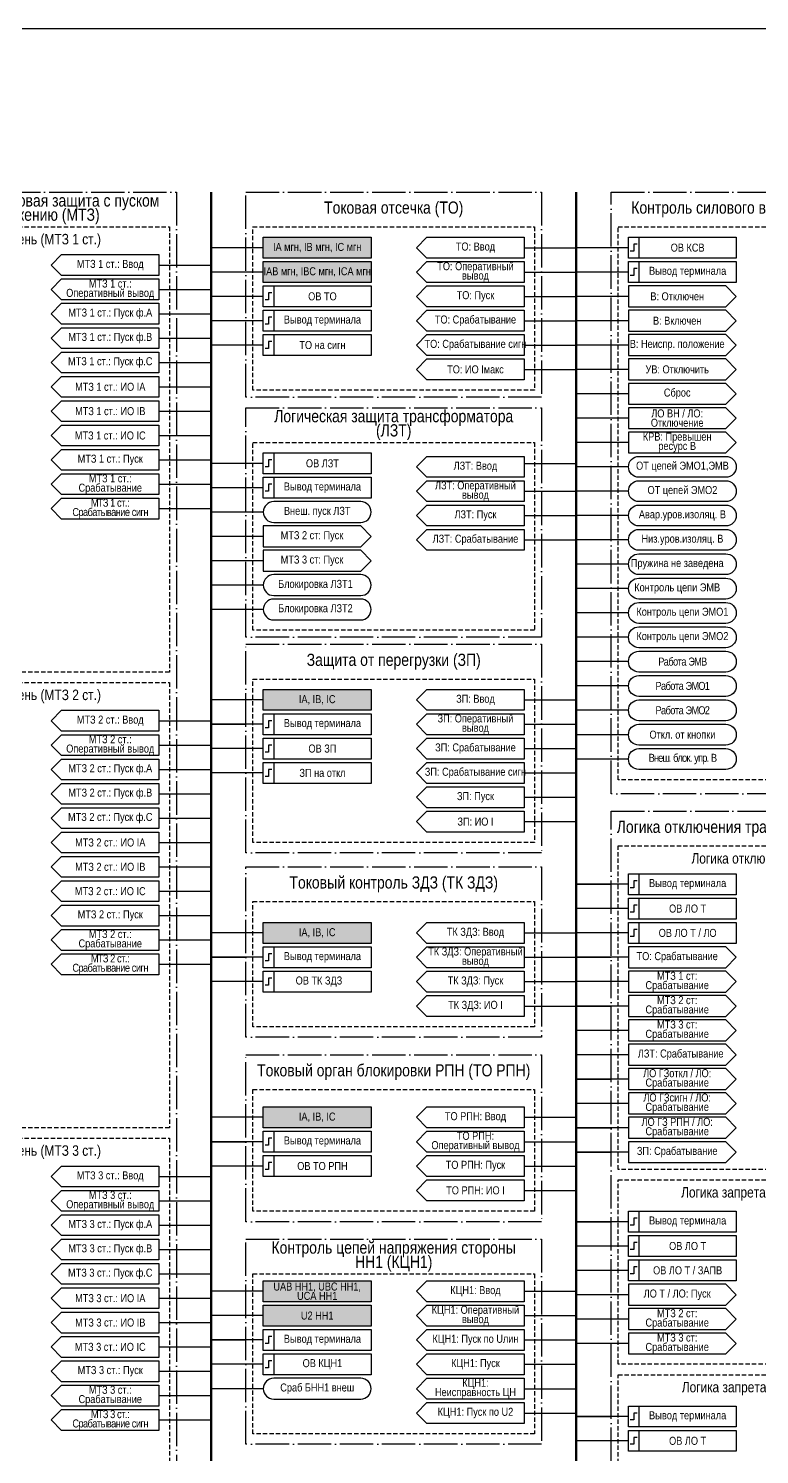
# Model space of a CAD drawing. Header units: millimetres. Extents: x 1657 to 8204, y -558 to 594.
# Drawn here: x 5346.5 to 5556.7, y 171.1 to 581 of the extents above; entities that cross this region are included whole.
import ezdxf

# ---------------------------------------------------------------- set-up
doc = ezdxf.new("R2010")
doc.units = ezdxf.units.MM
doc.linetypes.add('ACAD_ISO04W100', pattern=[30, 24, -3, 0, -3])
doc.linetypes.add('штриховая2', pattern=[0.375, 0.25, -0.125])
doc.layers.add('TEXT', color=7, linetype='Continuous', lineweight=25)
doc.layers.add('Основная', color=7, linetype='Continuous')
doc.styles.add('2.5_Gost_RD', font='ARIALN.TTF', dxfattribs={"height": 2.5})
doc.styles.add('3.5_Gost_RD', font='ARIALN.TTF', dxfattribs={"height": 3.5})

msp = doc.modelspace()

# ---------------------------------------------------------------- hatches: boundary and pattern name
at = {"ltscale": 100, "true_color": 0xf7941d}
h = msp.add_hatch(color=30, dxfattribs=at)
h.dxf.hatch_style = 1
h.paths.add_polyline_path([(5414, 521), (5445, 521), (5445, 515), (5414, 515)])
h = msp.add_hatch(color=30, dxfattribs=at)
h.dxf.hatch_style = 1
h.paths.add_polyline_path([(5414, 514), (5445, 514), (5445, 508), (5414, 508)])
h = msp.add_hatch(color=30, dxfattribs=at)
h.dxf.hatch_style = 1
h.paths.add_polyline_path([(5414, 391), (5445, 391), (5445, 385), (5414, 385)])
h = msp.add_hatch(color=30, dxfattribs=at)
h.dxf.hatch_style = 1
h.paths.add_polyline_path([(5414, 324), (5445, 324), (5445, 318), (5414, 318)])
h = msp.add_hatch(color=30, dxfattribs=at)
h.dxf.hatch_style = 1
h.paths.add_polyline_path([(5414, 271), (5445, 271), (5445, 265), (5414, 265)])
h = msp.add_hatch(color=30, dxfattribs=at)
h.dxf.hatch_style = 1
h.paths.add_polyline_path([(5414, 221), (5445, 221), (5445, 215), (5414, 215)])
h = msp.add_hatch(color=30, dxfattribs=at)
h.dxf.hatch_style = 1
h.paths.add_polyline_path([(5414, 214), (5445, 214), (5445, 208), (5414, 208)])
h = msp.add_hatch(color=30, dxfattribs=at)
h.dxf.hatch_style = 1
h.paths.add_polyline_path([(5414, 214), (5445, 214), (5445, 208), (5414, 208)])

# ---------------------------------------------------------------- linework, layer by layer
at = {"lineweight": 100, "ltscale": 100}
for p, q in [((5399, 534), (5399, -110)), ((5504, 534), (5504, -110))]:
    msp.add_line(p, q, dxfattribs=at)
at = {"ltscale": 100}
for p, q in [((5414, 518), (5399, 518)), ((5489, 518), (5504, 518)), ((5519, 518), (5504, 518)), ((5384, 513), (5399, 513)), ((5414, 511), (5399, 511)), ((5489, 511), (5504, 511)), ((5519, 511), (5504, 511)), ((5384, 506), (5399, 506)), ((5414, 504), (5399, 504)), ((5489, 504), (5504, 504)), ((5519, 504), (5504, 504)), ((5384, 499), (5399, 499)), ((5414, 497), (5399, 497)), ((5489, 497), (5504, 497)), ((5519, 497), (5504, 497)), ((5384, 492), (5399, 492)), ((5414, 490), (5399, 490)), ((5489, 490), (5504, 490)), ((5519, 490), (5504, 490)), ((5384, 485), (5399, 485)), ((5489, 483), (5504, 483)), ((5519, 483), (5504, 483)), ((5384, 478), (5399, 478)), ((5519, 476), (5504, 476)), ((5384, 471), (5399, 471)), ((5519, 469), (5504, 469)), ((5384, 464), (5399, 464)), ((5519, 462), (5504, 462)), ((5384, 457), (5399, 457)), ((5414, 456), (5399, 456)), ((5489, 456), (5504, 456)), ((5519, 455), (5504, 455)), ((5384, 450), (5399, 450)), ((5414, 449), (5399, 449)), ((5489, 448), (5504, 448)), ((5519, 448), (5504, 448)), ((5384, 443), (5399, 443)), ((5414, 442), (5399, 442)), ((5489, 441), (5504, 441)), ((5519, 441), (5504, 441)), ((5414, 435), (5399, 435)), ((5489, 434), (5504, 434)), ((5519, 434), (5504, 434)), ((5414, 428), (5399, 428)), ((5519, 427), (5504, 427)), ((5414, 421), (5399, 421)), ((5519, 420), (5504, 420)), ((5414, 414), (5399, 414)), ((5519, 413), (5504, 413)), ((5519, 406), (5504, 406)), ((5519, 399), (5504, 399)), ((5519, 392), (5504, 392)), ((5414, 388), (5399, 388)), ((5489, 388), (5504, 388)), ((5384, 382), (5399, 382)), ((5519, 385), (5504, 385)), ((5414, 381), (5399, 381)), ((5399, 381), (5409, 381)), ((5489, 381), (5504, 381)), ((5519, 378), (5504, 378)), ((5384, 375), (5399, 375)), ((5414, 374), (5399, 374)), ((5489, 374), (5504, 374)), ((5519, 371), (5504, 371)), ((5384, 368), (5399, 368)), ((5414, 367), (5399, 367)), ((5489, 367), (5504, 367)), ((5384, 361), (5399, 361)), ((5461, 363), (5458, 360)), ((5461, 363), (5489, 363)), ((5458, 360), (5461, 357)), ((5489, 360), (5504, 360)), ((5384, 354), (5399, 354)), ((5461, 356), (5458, 353)), ((5458, 353), (5461, 350)), ((5461, 356), (5489, 356)), ((5489, 353), (5504, 353)), ((5384, 347), (5399, 347)), ((5384, 340), (5399, 340)), ((5384, 333), (5399, 333)), ((5519, 335), (5504, 335)), ((5504, 335), (5514, 335)), ((5519, 328), (5504, 328)), ((5384, 326), (5399, 326)), ((5414, 321), (5399, 321)), ((5489, 321), (5504, 321)), ((5519, 321), (5504, 321)), ((5384, 319), (5399, 319)), ((5384, 312), (5399, 312)), ((5414, 314), (5399, 314)), ((5399, 314), (5409, 314)), ((5489, 314), (5504, 314)), ((5519, 314), (5504, 314)), ((5504, 314), (5514, 314)), ((5461, 310), (5458, 307)), ((5461, 310), (5489, 310)), ((5414, 307), (5399, 307)), ((5458, 307), (5461, 304)), ((5489, 307), (5504, 307)), ((5519, 307), (5504, 307)), ((5461, 303), (5458, 300)), ((5458, 300), (5461, 297)), ((5461, 303), (5489, 303)), ((5489, 300), (5504, 300)), ((5519, 300), (5504, 300)), ((5504, 300), (5514, 300)), ((5519, 293), (5504, 293)), ((5519, 286), (5504, 286)), ((5519, 279), (5504, 279)), ((5504, 279), (5514, 279)), ((5519, 272), (5504, 272)), ((5414, 268), (5399, 268)), ((5489, 268), (5504, 268)), ((5519, 265), (5504, 265)), ((5504, 265), (5514, 265)), ((5414, 261), (5399, 261)), ((5399, 261), (5409, 261)), ((5489, 261), (5504, 261)), ((5461, 257), (5458, 254)), ((5461, 257), (5489, 257)), ((5519, 258), (5504, 258)), ((5504, 258), (5514, 258)), ((5384, 251), (5399, 251)), ((5414, 254), (5399, 254)), ((5458, 254), (5461, 251)), ((5489, 254), (5504, 254)), ((5461, 250), (5458, 247)), ((5458, 247), (5461, 244)), ((5461, 250), (5489, 250)), ((5489, 247), (5504, 247)), ((5384, 244), (5399, 244)), ((5519, 238), (5504, 238)), ((5504, 238), (5514, 238)), ((5384, 237), (5399, 237)), ((5384, 230), (5399, 230)), ((5519, 231), (5504, 231)), ((5384, 223), (5399, 223)), ((5519, 224), (5504, 224)), ((5414, 218), (5399, 218)), ((5489, 218), (5504, 218)), ((5384, 216), (5399, 216)), ((5519, 217), (5504, 217)), ((5414, 211), (5399, 211)), ((5489, 211), (5504, 211)), ((5519, 210), (5504, 210)), ((5384, 209), (5399, 209)), ((5384, 202), (5399, 202)), ((5414, 204), (5399, 204)), ((5399, 204), (5409, 204)), ((5489, 204), (5504, 204)), ((5519, 203), (5504, 203)), ((5414, 197), (5399, 197)), ((5489, 197), (5504, 197)), ((5384, 195), (5399, 195)), ((5414, 190), (5399, 190)), ((5489, 190), (5504, 190)), ((5384, 188), (5399, 188)), ((5384, 181), (5399, 181)), ((5489, 183), (5504, 183)), ((5519, 182), (5504, 182)), ((5504, 182), (5514, 182)), ((5519, 175), (5504, 175))]:
    msp.add_line(p, q, dxfattribs=at)
for points in [[(5134, 581), (6134, 581), (6134, -464), (5134, -464)], [(5414, 521), (5445, 521), (5445, 515), (5414, 515)], [(5489, 521), (5489, 515), (5461, 515), (5458, 518), (5461, 521)], [(5519, 521), (5550, 521), (5550, 515), (5519, 515)], [(5519, 521), (5522, 521), (5522, 515), (5519, 515)], [(5384, 516), (5384, 510), (5356, 510), (5353, 513), (5356, 516)], [(5414, 514), (5445, 514), (5445, 508), (5414, 508)], [(5489, 514), (5489, 508), (5461, 508), (5458, 511), (5461, 514)], [(5519, 514), (5522, 514), (5522, 508), (5519, 508)], [(5519, 514), (5550, 514), (5550, 508), (5519, 508)], [(5384, 509), (5384, 503), (5356, 503), (5353, 506), (5356, 509)], [(5414, 507), (5417, 507), (5417, 501), (5414, 501)], [(5414, 507), (5445, 507), (5445, 501), (5414, 501)], [(5384, 502), (5384, 496), (5356, 496), (5353, 499), (5356, 502)], [(5414, 500), (5445, 500), (5445, 494), (5414, 494)], [(5414, 500), (5417, 500), (5417, 494), (5414, 494)], [(5384, 495), (5384, 489), (5356, 489), (5353, 492), (5356, 495)], [(5414, 493), (5417, 493), (5417, 487), (5414, 487)], [(5414, 493), (5445, 493), (5445, 487), (5414, 487)], [(5384, 488), (5384, 482), (5356, 482), (5353, 485), (5356, 488)], [(5384, 481), (5384, 475), (5356, 475), (5353, 478), (5356, 481)], [(5384, 474), (5384, 468), (5356, 468), (5353, 471), (5356, 474)], [(5384, 467), (5384, 461), (5356, 461), (5353, 464), (5356, 467)], [(5384, 460), (5384, 454), (5356, 454), (5353, 457), (5356, 460)], [(5414, 459), (5417, 459), (5417, 453), (5414, 453)], [(5414, 459), (5445, 459), (5445, 453), (5414, 453)], [(5384, 453), (5384, 447), (5356, 447), (5353, 450), (5356, 453)], [(5414, 452), (5417, 452), (5417, 446), (5414, 446)], [(5414, 452), (5445, 452), (5445, 446), (5414, 446)], [(5384, 446), (5384, 440), (5356, 440), (5353, 443), (5356, 446)], [(5414, 391), (5445, 391), (5445, 385), (5414, 385)], [(5384, 385), (5384, 379), (5356, 379), (5353, 382), (5356, 385)], [(5414, 384), (5417, 384), (5417, 378), (5414, 378)], [(5414, 384), (5445, 384), (5445, 378), (5414, 378)], [(5384, 378), (5384, 372), (5356, 372), (5353, 375), (5356, 378)], [(5414, 377), (5417, 377), (5417, 371), (5414, 371)], [(5414, 377), (5445, 377), (5445, 371), (5414, 371)], [(5461, 377), (5489, 377), (5489, 371), (5461, 371), (5458, 374)], [(5384, 371), (5384, 365), (5356, 365), (5353, 368), (5356, 371)], [(5414, 370), (5417, 370), (5417, 364), (5414, 364)], [(5414, 370), (5445, 370), (5445, 364), (5414, 364)], [(5461, 370), (5489, 370), (5489, 364), (5461, 364), (5458, 367)], [(5384, 364), (5384, 358), (5356, 358), (5353, 361), (5356, 364)], [(5384, 357), (5384, 351), (5356, 351), (5353, 354), (5356, 357)], [(5384, 350), (5384, 344), (5356, 344), (5353, 347), (5356, 350)], [(5384, 343), (5384, 337), (5356, 337), (5353, 340), (5356, 343)], [(5519, 338), (5522, 338), (5522, 332), (5519, 332)], [(5519, 338), (5550, 338), (5550, 332), (5519, 332)], [(5384, 336), (5384, 330), (5356, 330), (5353, 333), (5356, 336)], [(5384, 329), (5384, 323), (5356, 323), (5353, 326), (5356, 329)], [(5519, 331), (5522, 331), (5522, 325), (5519, 325)], [(5519, 331), (5550, 331), (5550, 325), (5519, 325)], [(5414, 324), (5445, 324), (5445, 318), (5414, 318)], [(5519, 324), (5522, 324), (5522, 318), (5519, 318)], [(5519, 324), (5550, 324), (5550, 318), (5519, 318)], [(5384, 322), (5384, 316), (5356, 316), (5353, 319), (5356, 322)], [(5414, 317), (5417, 317), (5417, 311), (5414, 311)], [(5414, 317), (5445, 317), (5445, 311), (5414, 311)], [(5384, 315), (5384, 309), (5356, 309), (5353, 312), (5356, 315)], [(5414, 310), (5417, 310), (5417, 304), (5414, 304)], [(5414, 310), (5445, 310), (5445, 304), (5414, 304)], [(5414, 271), (5445, 271), (5445, 265), (5414, 265)], [(5414, 264), (5417, 264), (5417, 258), (5414, 258)], [(5414, 264), (5445, 264), (5445, 258), (5414, 258)], [(5414, 257), (5417, 257), (5417, 251), (5414, 251)], [(5414, 257), (5445, 257), (5445, 251), (5414, 251)], [(5384, 254), (5384, 248), (5356, 248), (5353, 251), (5356, 254)], [(5384, 247), (5384, 241), (5356, 241), (5353, 244), (5356, 247)], [(5384, 240), (5384, 234), (5356, 234), (5353, 237), (5356, 240)], [(5519, 241), (5522, 241), (5522, 235), (5519, 235)], [(5519, 241), (5550, 241), (5550, 235), (5519, 235)], [(5519, 234), (5522, 234), (5522, 228), (5519, 228)], [(5519, 234), (5550, 234), (5550, 228), (5519, 228)], [(5384, 233), (5384, 227), (5356, 227), (5353, 230), (5356, 233)], [(5384, 226), (5384, 220), (5356, 220), (5353, 223), (5356, 226)], [(5519, 227), (5522, 227), (5522, 221), (5519, 221)], [(5519, 227), (5550, 227), (5550, 221), (5519, 221)], [(5384, 219), (5384, 213), (5356, 213), (5353, 216), (5356, 219)], [(5414, 221), (5445, 221), (5445, 215), (5414, 215)], [(5414, 214), (5445, 214), (5445, 208), (5414, 208)], [(5384, 212), (5384, 206), (5356, 206), (5353, 209), (5356, 212)], [(5384, 205), (5384, 199), (5356, 199), (5353, 202), (5356, 205)], [(5414, 207), (5417, 207), (5417, 201), (5414, 201)], [(5414, 207), (5445, 207), (5445, 201), (5414, 201)], [(5384, 198), (5384, 192), (5356, 192), (5353, 195), (5356, 198)], [(5414, 200), (5417, 200), (5417, 194), (5414, 194)], [(5414, 200), (5445, 200), (5445, 194), (5414, 194)], [(5384, 191), (5384, 185), (5356, 185), (5353, 188), (5356, 191)], [(5519, 185), (5522, 185), (5522, 179), (5519, 179)], [(5519, 185), (5550, 185), (5550, 179), (5519, 179)], [(5384, 184), (5384, 178), (5356, 178), (5353, 181), (5356, 184)], [(5519, 178), (5522, 178), (5522, 172), (5519, 172)], [(5519, 178), (5550, 178), (5550, 172), (5519, 172)]]:
    msp.add_lwpolyline(points, close=True, dxfattribs=at)
at = {"color": 251, "linetype": 'ACAD_ISO04W100', "lineweight": 30, "ltscale": 0.4, "true_color": 0x58595b}
for points in [[(5304, 534), (5389, 534), (5389, -89), (5304, -89)], [(5409, 534), (5494, 534), (5494, 475), (5409, 475)], [(5514, 534), (5599, 534), (5599, 361), (5514, 361)], [(5409, 472), (5494, 472), (5494, 406), (5409, 406)], [(5409, 404), (5494, 404), (5494, 344), (5409, 344)], [(5514, 356), (5599, 356), (5599, 145), (5514, 145)], [(5409, 340), (5494, 340), (5494, 291), (5409, 291)], [(5409, 286), (5494, 286), (5494, 238), (5409, 238)], [(5409, 233), (5494, 233), (5494, 174), (5409, 174)]]:
    msp.add_lwpolyline(points, close=True, dxfattribs=at)
at = {"linetype": 'штриховая2', "ltscale": 5}
for points in [[(5306, 524), (5387, 524), (5387, 396), (5306, 396)], [(5411, 524), (5492, 524), (5492, 477), (5411, 477)], [(5516, 524), (5597, 524), (5597, 365), (5516, 365)], [(5411, 462), (5492, 462), (5492, 408), (5411, 408)], [(5411, 394), (5492, 394), (5492, 347), (5411, 347)], [(5306, 393), (5387, 393), (5387, 265), (5306, 265)], [(5516, 346), (5597, 346), (5597, 253), (5516, 253)], [(5411, 330), (5492, 330), (5492, 294), (5411, 294)], [(5411, 276), (5492, 276), (5492, 241), (5411, 241)], [(5306, 262), (5387, 262), (5387, 134), (5306, 134)], [(5516, 250), (5597, 250), (5597, 197), (5516, 197)], [(5411, 223), (5492, 223), (5492, 177), (5411, 177)], [(5516, 194), (5597, 194), (5597, 148), (5516, 148)]]:
    msp.add_lwpolyline(points, close=True, dxfattribs=at)
at = {"lineweight": 30, "ltscale": 100}
for points in [[(5521.5, 519), (5520.5, 519), (5520.5, 517), (5519.5, 517)], [(5521.5, 512), (5520.5, 512), (5520.5, 510), (5519.5, 510)], [(5416.5, 505), (5415.5, 505), (5415.5, 503), (5414.5, 503)], [(5416.5, 498), (5415.5, 498), (5415.5, 496), (5414.5, 496)], [(5416.5, 491), (5415.5, 491), (5415.5, 489), (5414.5, 489)], [(5416.5, 457), (5415.5, 457), (5415.5, 455), (5414.5, 455)], [(5416.5, 450), (5415.5, 450), (5415.5, 448), (5414.5, 448)], [(5416.5, 382), (5415.5, 382), (5415.5, 380), (5414.5, 380)], [(5416.5, 375), (5415.5, 375), (5415.5, 373), (5414.5, 373)], [(5416.5, 368), (5415.5, 368), (5415.5, 366), (5414.5, 366)], [(5521.5, 336), (5520.5, 336), (5520.5, 334), (5519.5, 334)], [(5521.5, 329), (5520.5, 329), (5520.5, 327), (5519.5, 327)], [(5521.5, 322), (5520.5, 322), (5520.5, 320), (5519.5, 320)], [(5416.5, 315), (5415.5, 315), (5415.5, 313), (5414.5, 313)], [(5416.5, 308), (5415.5, 308), (5415.5, 306), (5414.5, 306)], [(5416.5, 262), (5415.5, 262), (5415.5, 260), (5414.5, 260)], [(5416.5, 255), (5415.5, 255), (5415.5, 253), (5414.5, 253)], [(5521.5, 239), (5520.5, 239), (5520.5, 237), (5519.5, 237)], [(5521.5, 232), (5520.5, 232), (5520.5, 230), (5519.5, 230)], [(5521.5, 225), (5520.5, 225), (5520.5, 223), (5519.5, 223)], [(5416.5, 205), (5415.5, 205), (5415.5, 203), (5414.5, 203)], [(5416.5, 198), (5415.5, 198), (5415.5, 196), (5414.5, 196)], [(5521.5, 183), (5520.5, 183), (5520.5, 181), (5519.5, 181)], [(5521.5, 176), (5520.5, 176), (5520.5, 174), (5519.5, 174)]]:
    msp.add_lwpolyline(points, dxfattribs=at)
at = {"ltscale": 100}
for points in [[(5458, 504), (5461, 507), (5489, 507), (5489, 501), (5461, 501), (5458, 504)], [(5458, 497), (5461, 500), (5489, 500), (5489, 494), (5461, 494), (5458, 497)], [(5458, 490), (5461, 493), (5489, 493), (5489, 487), (5461, 487), (5458, 490)], [(5458, 483), (5461, 486), (5489, 486), (5489, 480), (5461, 480), (5458, 483)], [(5458, 455), (5461, 458), (5489, 458), (5489, 452), (5461, 452), (5458, 455)], [(5458, 448), (5461, 451), (5489, 451), (5489, 445), (5461, 445), (5458, 448)], [(5458, 441), (5461, 444), (5489, 444), (5489, 438), (5461, 438), (5458, 441)], [(5445, 435), (5442, 438), (5414, 438), (5414, 432), (5442, 432), (5445, 435)], [(5458, 434), (5461, 437), (5489, 437), (5489, 431), (5461, 431), (5458, 434)], [(5445, 428), (5442, 431), (5414, 431), (5414, 425), (5442, 425), (5445, 428)], [(5458, 388), (5461, 391), (5489, 391), (5489, 385), (5461, 385), (5458, 388)], [(5458, 381), (5461, 384), (5489, 384), (5489, 378), (5461, 378), (5458, 381)], [(5458, 360), (5461, 363), (5489, 363), (5489, 357), (5461, 357), (5458, 360)], [(5458, 353), (5461, 356), (5489, 356), (5489, 350), (5461, 350), (5458, 353)], [(5458, 321), (5461, 324), (5489, 324), (5489, 318), (5461, 318), (5458, 321)], [(5458, 314), (5461, 317), (5489, 317), (5489, 311), (5461, 311), (5458, 314)], [(5550, 314), (5547, 317), (5519, 317), (5519, 311), (5547, 311), (5550, 314)], [(5458, 307), (5461, 310), (5489, 310), (5489, 304), (5461, 304), (5458, 307)], [(5550, 307), (5547, 310), (5519, 310), (5519, 304), (5547, 304), (5550, 307)], [(5458, 300), (5461, 303), (5489, 303), (5489, 297), (5461, 297), (5458, 300)], [(5550, 300), (5547, 303), (5519, 303), (5519, 297), (5547, 297), (5550, 300)], [(5550, 293), (5547, 296), (5519, 296), (5519, 290), (5547, 290), (5550, 293)], [(5550, 286), (5547, 289), (5519, 289), (5519, 283), (5547, 283), (5550, 286)], [(5550, 279), (5547, 282), (5519, 282), (5519, 276), (5547, 276), (5550, 279)], [(5550, 272), (5547, 275), (5519, 275), (5519, 269), (5547, 269), (5550, 272)], [(5458, 268), (5461, 271), (5489, 271), (5489, 265), (5461, 265), (5458, 268)], [(5550, 265), (5547, 268), (5519, 268), (5519, 262), (5547, 262), (5550, 265)], [(5458, 261), (5461, 264), (5489, 264), (5489, 258), (5461, 258), (5458, 261)], [(5550, 258), (5547, 261), (5519, 261), (5519, 255), (5547, 255), (5550, 258)], [(5458, 254), (5461, 257), (5489, 257), (5489, 251), (5461, 251), (5458, 254)], [(5458, 247), (5461, 250), (5489, 250), (5489, 244), (5461, 244), (5458, 247)], [(5458, 218), (5461, 221), (5489, 221), (5489, 215), (5461, 215), (5458, 218)], [(5550, 217), (5547, 220), (5519, 220), (5519, 214), (5547, 214), (5550, 217)], [(5458, 211), (5461, 214), (5489, 214), (5489, 208), (5461, 208), (5458, 211)], [(5550, 210), (5547, 213), (5519, 213), (5519, 207), (5547, 207), (5550, 210)], [(5550, 203), (5547, 206), (5519, 206), (5519, 200), (5547, 200), (5550, 203)], [(5458, 197), (5461, 200), (5489, 200), (5489, 194), (5461, 194), (5458, 197)], [(5458, 190), (5461, 193), (5489, 193), (5489, 187), (5461, 187), (5458, 190)], [(5458, 183), (5461, 186), (5489, 186), (5489, 180), (5461, 180), (5458, 183)]]:
    msp.add_lwpolyline(points, dxfattribs=at)
for points in [[(5522, 452, -1), (5522, 458), (5547, 458, -1), (5547, 452)], [(5522, 445, -1), (5522, 451), (5547, 451, -1), (5547, 445)], [(5417, 439), (5442, 439, 1), (5442, 445), (5417, 445, 1)], [(5522, 438, -1), (5522, 444), (5547, 444, -1), (5547, 438)], [(5522, 431, -1), (5522, 437), (5547, 437, -1), (5547, 431)], [(5522, 424, -1), (5522, 430), (5547, 430, -1), (5547, 424)], [(5417, 418), (5442, 418, 1), (5442, 424), (5417, 424, 1)], [(5522, 417, -1), (5522, 423), (5547, 423, -1), (5547, 417)], [(5417, 411), (5442, 411, 1), (5442, 417), (5417, 417, 1)], [(5522, 410, -1), (5522, 416), (5547, 416, -1), (5547, 410)], [(5522, 403, -1), (5522, 409), (5547, 409, -1), (5547, 403)], [(5522, 396, -1), (5522, 402), (5547, 402, -1), (5547, 396)], [(5522, 389, -1), (5522, 395), (5547, 395, -1), (5547, 389)], [(5522, 382, -1), (5522, 388), (5547, 388, -1), (5547, 382)], [(5522, 375, -1), (5522, 381), (5547, 381, -1), (5547, 375)], [(5522, 368, -1), (5522, 374), (5547, 374, -1), (5547, 368)], [(5417, 187), (5442, 187, 1), (5442, 193), (5417, 193, 1)]]:
    msp.add_lwpolyline(points, format="xyb", close=True, dxfattribs=at)
at = {"layer": 'TEXT', "ltscale": 100}
for points in [[(5519, 507), (5519, 501), (5547, 501), (5550, 504), (5547, 507)], [(5519, 500), (5519, 494), (5547, 494), (5550, 497), (5547, 500)], [(5519, 493), (5519, 487), (5547, 487), (5550, 490), (5547, 493)], [(5519, 486), (5519, 480), (5547, 480), (5550, 483), (5547, 486)], [(5519, 479), (5519, 473), (5547, 473), (5550, 476), (5547, 479)], [(5519, 472), (5519, 466), (5547, 466), (5550, 469), (5547, 472)], [(5519, 465), (5519, 459), (5547, 459), (5550, 462), (5547, 465)]]:
    msp.add_lwpolyline(points, close=True, dxfattribs=at)
at = {"layer": 'Основная', "ltscale": 100}
msp.add_lwpolyline([(5489, 207), (5489, 201), (5461, 201), (5458, 204), (5461, 207)], close=True, dxfattribs=at)

# ---------------------------------------------------------------- texts
at = {"color": 30, "ltscale": 100, "true_color": 0xf7941d, "attachment_point": 5, "style": '3.5_Gost_RD'}
for s, insert, char_height, width in [('\\pxsm0.7;{\\C30;\\c1938679;Максимальная токовая защита с пуском по напряжению (МТЗ)}', (5346.5, 529), 3.5, 76.8816), ('\\pxsm0.7;Токовая отсечка (ТО)', (5451.5, 529), 3.5, 85), ('{\\C30;\\c1938679;МТЗ 1 ступень (МТЗ 1 ст.)}', (5346.5, 520), 3, 81), ('\\pxsm0.7;Защита от перегрузки (ЗП)', (5451.5, 399), 3.5, 85), ('МТЗ 2 ступень (МТЗ 2 ст.)', (5346.5, 389), 3, 81), ('\\pxsm0.7;Токовый орган блокировки РПН (ТО РПН)', (5451.5, 281), 3.5, 85), ('МТЗ 3 ступень (МТЗ 3 ст.)', (5346.5, 258), 3, 81), ('\\pxsm0.7;Контроль цепей напряжения стороны НН1 (КЦН1)', (5451.5, 228), 3.5, 76.6201)]:
    msp.add_mtext(s, dxfattribs=dict(at, insert=insert, char_height=char_height, width=width))
at = {"color": 30, "ltscale": 100, "char_height": 3.5, "width": 85, "attachment_point": 5, "style": '3.5_Gost_RD'}
for s, insert in [('\\pxsm0.7;Контроль силового выключателя (КСВ)', (5556.5, 529)), ('\\pxsm0.7;Логическая защита трансформатора \\P(ЛЗТ) ', (5451.5, 467))]:
    msp.add_mtext(s, dxfattribs=dict(at, insert=insert))
at = {"color": 0, "ltscale": 100, "char_height": 2.3, "attachment_point": 5, "style": '2.5_Gost_RD'}
for s, insert, width in [('{\\C256;IA мгн, IB мгн, IC мгн}', (5429.5, 518), 31), ('\\pxsm0.7;{\\C256;ОВ КСВ}', (5536, 518), 28), ('{\\C256;IAB мгн, IBC мгн, ICA мгн}', (5429.5, 511), 31), ('\\pxqc;{\\C256;IA, IB, IC}', (5429.5, 388), 23.725), ('\\pxsm0.7;{\\C256;Вывод терминала}', (5431, 381), 28), ('\\pxsm0.7;{\\C256;Вывод терминала}', (5536, 335), 28), ('\\pxsm0.7;{\\C256;IA, IB, IC}', (5429.5, 321), 31), ('\\pxsm0.7;{\\C256;Вывод терминала}', (5431, 314), 28), ('\\pxsm0.7;{\\C256;IA, IB, IC}', (5429.5, 268), 31), ('\\pxsm0.7;{\\C256;Вывод терминала}', (5431, 261), 28), ('\\pxsm0.7;{\\C256;Вывод терминала}', (5536, 238), 28), ('\\pxsm0.7;{\\C256;UAB НН1, UBC НН1, UCA НН1}', (5429.5, 218), 30.5106), ('{\\C256;U2 НН1}', (5429.5, 211), 23.725), ('\\pxsm0.7;{\\C256;Вывод терминала}', (5431, 204), 28), ('\\pxsm0.7;{\\C256;Вывод терминала}', (5536, 182), 28)]:
    msp.add_mtext(s, dxfattribs=dict(at, insert=insert, width=width))
at = {"ltscale": 100, "attachment_point": 5}
for s, insert, char_height, width, style in [('ТО: Ввод', (5475, 518), 2.3, 28, '2.5_Gost_RD'), ('\\pxsm0.7;МТЗ 1 ст.: Ввод', (5370, 513), 2.3, 28, '2.5_Gost_RD'), ('\\pxsm0.7;ТО: Оперативный вывод', (5475, 511), 2.3, 28, '2.5_Gost_RD'), ('\\pxsm0.7;МТЗ 1 ст.: Оперативный вывод', (5370, 506), 2.3, 28, '2.5_Gost_RD'), ('\\pxsm0.7;МТЗ 1 ст.: Пуск ф.А', (5370, 499), 2.3, 28, '2.5_Gost_RD'), ('\\pxsm0.7;МТЗ 1 ст.: Пуск ф.В', (5370, 492), 2.3, 28, '2.5_Gost_RD'), ('\\pxsm0.7;МТЗ 1 ст.: Пуск ф.С', (5370, 485), 2.3, 28, '2.5_Gost_RD'), ('\\pxsm0.7;МТЗ 1 ст.: ИО IА', (5370, 478), 2.3, 28, '2.5_Gost_RD'), ('\\pxsm0.7;МТЗ 1 ст.: ИО IВ', (5370, 471), 2.3, 28, '2.5_Gost_RD'), ('\\pxsm0.7;ЛО ВН / ЛО: Отключение', (5533, 469), 2.3, 28, '2.5_Gost_RD'), ('\\pxsm0.7;МТЗ 1 ст.: ИО IС', (5370, 464), 2.3, 28, '2.5_Gost_RD'), ('\\pxsm0.7;МТЗ 1 ст.: Пуск', (5370, 457), 2.3, 28, '2.5_Gost_RD'), ('\\pxsm0.7;МТЗ 1 ст.: Срабатывание ', (5370, 450), 2.3, 29.4401, '2.5_Gost_RD'), ('\\pxsm0.7;{\\T0.9;МТЗ 1 ст.: Срабатывание сигн}', (5370, 443), 2.3, 26.88, '2.5_Gost_RD'), ('\\pxsm0.7;ЗП: Ввод', (5475, 388), 2.3, 28, '2.5_Gost_RD'), ('\\pxsm0.7;МТЗ 2 ст.: Ввод', (5370, 382), 2.3, 28, '2.5_Gost_RD'), ('\\pxsm0.7;МТЗ 2 ст.: Оперативный вывод', (5370, 375), 2.3, 28, '2.5_Gost_RD'), ('\\pxsm0.7;МТЗ 2 ст.: Пуск ф.А', (5370, 368), 2.3, 28, '2.5_Gost_RD'), ('\\pxsm0.7;МТЗ 2 ст.: Пуск ф.В', (5370, 361), 2.3, 28, '2.5_Gost_RD'), ('\\pxsm0.7;ЗП: Пуск', (5475, 360), 2.3, 28, '2.5_Gost_RD'), ('\\pxsm0.7;МТЗ 2 ст.: Пуск ф.С', (5370, 354), 2.3, 28, '2.5_Gost_RD'), ('\\pxsm0.7;ЗП: ИО I', (5475, 353), 2.3, 28, '2.5_Gost_RD'), ('\\pxsm0.7;МТЗ 2 ст.: ИО IА', (5370, 347), 2.3, 28, '2.5_Gost_RD'), ('\\pxsm0.7;МТЗ 2 ст.: ИО IВ', (5370, 340), 2.3, 28, '2.5_Gost_RD'), ('\\pxsm0.7;Логика отключения (ЛО)', (5556.5, 342), 3, 81, '3.5_Gost_RD'), ('\\pxsm0.7;{\\C30;\\c1938423;Токовый контроль ЗДЗ (ТК ЗДЗ)}', (5451.5, 335), 3.5, 85, '3.5_Gost_RD'), ('\\pxsm0.7;МТЗ 2 ст.: ИО IС', (5370, 333), 2.3, 28, '2.5_Gost_RD'), ('\\pxsm0.7;МТЗ 2 ст.: Пуск', (5370, 326), 2.3, 28, '2.5_Gost_RD'), ('\\pxsm0.7;МТЗ 2 ст.: Срабатывание ', (5370, 319), 2.3, 28, '2.5_Gost_RD'), ('\\pxsm0.7;ТК ЗДЗ: Ввод', (5475, 321), 2.3, 28, '2.5_Gost_RD'), ('\\pxsm0.7;ТК ЗДЗ: Оперативный вывод', (5475, 314), 2.3, 28, '2.5_Gost_RD'), ('\\pxsm0.7;{\\T0.9;МТЗ 2 ст.: Срабатывание сигн}', (5370, 312), 2.3, 28, '2.5_Gost_RD'), ('\\pxsm0.7;ОВ ТК ЗДЗ ', (5430, 307), 2.3, 28, '2.5_Gost_RD'), ('\\pxsm0.7;ТК ЗДЗ: Пуск', (5475, 307), 2.3, 28, '2.5_Gost_RD'), ('\\pxsm0.7;МТЗ 1 ст: Срабатывание ', (5533, 307), 2.3, 28, '2.5_Gost_RD'), ('\\pxsm0.7;ТК ЗДЗ: ИО I', (5475, 300), 2.3, 28, '2.5_Gost_RD'), ('\\pxsm0.7;МТЗ 2 ст: Срабатывание ', (5533, 300), 2.3, 28, '2.5_Gost_RD'), ('\\pxsm0.7;МТЗ 3 ст: Срабатывание ', (5533, 293), 2.3, 28, '2.5_Gost_RD'), ('\\pxsm0.7;ЛЗТ: Срабатывание ', (5534, 286), 2.3, 28, '2.5_Gost_RD'), ('\\pxsm0.7;ТО РПН: Ввод', (5475, 268), 2.3, 28, '2.5_Gost_RD'), ('\\pxsm0.7;ТО РПН: Оперативный вывод', (5475, 261), 2.3, 27.0952, '2.5_Gost_RD'), ('\\pxsm0.7;ОВ ТО РПН ', (5431, 254), 2.3, 28, '2.5_Gost_RD'), ('\\pxsm0.7;ТО РПН: Пуск', (5475, 254), 2.3, 28, '2.5_Gost_RD'), ('\\pxsm0.7;МТЗ 3 ст.: Ввод', (5370, 251), 2.3, 28, '2.5_Gost_RD'), ('\\pxsm0.7;МТЗ 3 ст.: Оперативный вывод', (5370, 244), 2.3, 28, '2.5_Gost_RD'), ('\\pxsm0.7;ТО РПН: ИО I', (5475, 247), 2.3, 28, '2.5_Gost_RD'), ('\\pxsm0.7;Логика запрета АПВ (ЗАПВ)', (5556.5, 246), 3, 81, '3.5_Gost_RD'), ('\\pxsm0.7;МТЗ 3 ст.: Пуск ф.А', (5370, 237), 2.3, 28, '2.5_Gost_RD'), ('\\pxsm0.7;МТЗ 3 ст.: Пуск ф.В', (5370, 230), 2.3, 28, '2.5_Gost_RD'), ('\\pxsm0.7;МТЗ 3 ст.: Пуск ф.С', (5370, 223), 2.3, 28, '2.5_Gost_RD'), ('\\pxsm0.7;МТЗ 3 ст.: ИО IА', (5370, 216), 2.3, 28, '2.5_Gost_RD'), ('\\pxsm0.7;МТЗ 3 ст.: ИО IВ', (5370, 209), 2.3, 28, '2.5_Gost_RD'), ('\\pxsm0.7;МТЗ 2 ст: Срабатывание ', (5533, 210), 2.3, 28, '2.5_Gost_RD'), ('\\pxsm0.7;МТЗ 3 ст: Срабатывание ', (5533, 203), 2.3, 28, '2.5_Gost_RD'), ('\\pxsm0.7;МТЗ 3 ст.: ИО IС', (5370, 202), 2.3, 28, '2.5_Gost_RD'), ('\\pxsm0.7;КЦН1: Пуск', (5475, 197), 2.3, 28, '2.5_Gost_RD'), ('\\pxsm0.7;МТЗ 3 ст.: Пуск', (5370, 195), 2.3, 28, '2.5_Gost_RD'), ('\\pxsm0.7;КЦН1: \\PНеисправность ЦН', (5475, 190), 2.3, 28, '2.5_Gost_RD'), ('\\pxsm0.7;МТЗ 3 ст.: Срабатывание ', (5370, 188), 2.3, 28, '2.5_Gost_RD'), ('\\pxsm0.7;Сраб БНН1 внеш', (5429.5, 190), 2.3, 28.1706, '2.5_Gost_RD'), ('\\pxsm0.7;Логика запрета АВР (ЗАВР)', (5556.5, 190), 3, 81, '3.5_Gost_RD'), ('\\pxsm0.7;КЦН1: Пуск по U2', (5475, 183), 2.3, 28, '2.5_Gost_RD'), ('\\pxsm0.7;{\\T0.9;МТЗ 3 ст.: Срабатывание сигн}', (5370, 181), 2.3, 28, '2.5_Gost_RD')]:
    msp.add_mtext(s, dxfattribs=dict(at, insert=insert, char_height=char_height, width=width, style=style))
at = {"color": 2, "ltscale": 100, "insert": (5556.5, 351), "char_height": 3.5, "width": 85, "attachment_point": 5, "style": '3.5_Gost_RD'}
msp.add_mtext('\\pxsm0.7;{\\C30;\\c1938679;Логика отключения трансформатора (ЛО Т)}', dxfattribs=at)
at = {"layer": 'TEXT', "color": 0, "ltscale": 100, "char_height": 2.3, "attachment_point": 5, "style": '2.5_Gost_RD'}
for s, insert, width in [('\\pxsm0.7;{\\C256;Вывод терминала}', (5536, 511), 28), ('\\pxsm0.7;{\\C256;ОВ ТО}', (5431, 504), 28), ('{\\C256;ТО: Пуск}', (5475, 504), 28), ('\\pxsm0.7;{\\C256;Вывод терминала}', (5431, 497), 28), ('\\pxsm0.7;{\\C256;ТО: Срабатывание}', (5475, 497), 28), ('\\pxsm0.7;{\\C256;ТО на сигн}', (5431, 490), 28), ('\\pxsm0.7;{\\C256;ТО: Срабатывание сигн}', (5475, 490), 28), ('{\\C256;ТО: ИО Iмакс}', (5475, 483), 28), ('\\pxsm0.7;{\\C256;ОВ ЛЗТ}', (5431, 456), 28), ('\\pxsm0.7;{\\C256;Вывод терминала}', (5431, 449), 28), ('\\pxsm0.7;{\\C256;Контроль цепи ЭМО1}', (5534.5, 413), 31), ('\\pxsm0.7;{\\C256;ОВ ЗП}', (5431, 374), 28), ('\\pxsm0.7;{\\C256;ЗП на откл}', (5431, 367), 28), ('\\pxsm0.7;{\\C256;ЗП: Срабатывание сигн}', (5475, 367), 28), ('\\pxsm0.7;{\\C256;ОВ ЛО Т}', (5536, 328), 28), ('\\pxsm0.7;{\\C256;ОВ ЛО Т / ЛО}', (5536, 321), 28), ('\\pxsm0.7;{\\C256;ОВ ЛО Т}', (5536, 231), 28), ('\\pxsm0.7;{\\C256;ОВ КЦН1}', (5431, 197), 28), ('\\pxsm0.7;{\\C256;ОВ ЛО Т}', (5536, 175), 28)]:
    msp.add_mtext(s, dxfattribs=dict(at, insert=insert, width=width))
at = {"layer": 'TEXT', "ltscale": 100, "char_height": 2.3, "attachment_point": 5, "style": '2.5_Gost_RD'}
for s, insert, width in [('\\pxsm0.7;В: Отключен', (5533, 504), 28), ('\\pxsm0.7;В: Включен', (5533, 497), 28), ('\\pxsm0.7;В: Неиспр. положение', (5533, 490), 28), ('\\pxsm0.7;УВ: Отключить', (5533, 483), 28), ('Сброс', (5533, 476), 28), ('\\pxsm0.7;КРВ: Превышен ресурс В', (5533, 462), 28), ('\\pxsm0.7;ЛЗТ: Ввод', (5475, 455), 28), ('\\pxsm0.7;ОТ цепей ЭМО1,ЭМВ', (5534.5, 455), 31), ('\\pxsm0.7;ЛЗТ: Оперативный вывод', (5475, 448), 28), ('\\pxsm0.7;ОТ цепей ЭМО2', (5534.5, 448), 31), ('\\A1;\\pxsm0.7;Внеш. пуск ЛЗТ', (5429.5, 442), 31), ('\\pxsm0.7;ЛЗТ: Пуск', (5475, 441), 28), ('\\pxsm0.7;Авар.уров.изоляц. В', (5534.5, 441), 31), ('МТЗ 2 ст: Пуск', (5428, 435), 28), ('\\pxsm0.7;ЛЗТ: Срабатывание', (5475, 434), 28), ('\\pxsm0.7;Низ.уров.изоляц. В', (5534.5, 434), 31), ('МТЗ 3 ст: Пуск', (5428, 428), 28), ('\\pxsm0.7;Пружина не заведена', (5533, 427), 28), ('\\A1;\\pxsm0.7;Блокировка ЛЗТ1', (5429, 421), 31), ('\\pxsm0.7;Контроль цепи ЭМВ', (5533, 420), 28), ('\\A1;\\pxsm0.7;Блокировка ЛЗТ2', (5429, 414), 31), ('\\pxsm0.7;Контроль цепи ЭМО2', (5534.5, 406), 31), ('\\pxsm0.7;{\\T0.9;Работа ЭМВ}', (5534.5, 399), 31), ('\\pxsm0.7;{\\T0.9;Работа ЭМО1}', (5534.5, 392), 31), ('\\pxsm0.7;{\\T0.9;Работа ЭМО2}', (5534.5, 385), 31), ('\\pxsm0.7;ЗП: Оперативный вывод', (5475, 381), 28), ('\\pxsm0.7;Откл. от кнопки', (5534.5, 378), 31), ('\\pxsm0.7;ЗП: Срабатывание', (5475, 374), 28), ('\\pxsm0.7;{\\T0.85;Внеш. блок. упр. В}', (5534.5, 371), 31), ('\\pxsm0.7;ЛО ГЗоткл / ЛО: Срабатывание', (5533, 279), 28), ('\\pxsm0.7;ЛО ГЗсигн / ЛО: Срабатывание', (5533, 272), 28), ('\\pxsm0.7;ЛО ГЗ РПН / ЛО: Срабатывание', (5533, 265), 28), ('\\pxsm0.7;ЗП: Срабатывание', (5533, 258), 28), ('КЦН1: Ввод', (5475, 218), 28), ('\\pxsm0.7;ЛО Т / ЛО: Пуск', (5533, 217), 28), ('\\pxsm0.7;КЦН1: Оперативный вывод', (5475, 211), 28), ('\\pxsm0.7;КЦН1: Пуск по Uлин', (5475, 204), 28)]:
    msp.add_mtext(s, dxfattribs=dict(at, insert=insert, width=width))
at = {"layer": 'Основная', "color": 0, "ltscale": 100, "char_height": 2.3, "width": 28, "attachment_point": 5, "style": '2.5_Gost_RD'}
for s, insert in [('\\pxsm0.7;{\\C256;ТО: Срабатывание}', (5533, 314)), ('\\pxsm0.7;{\\C256;ОВ ЛО Т / ЗАПВ}', (5536, 224))]:
    msp.add_mtext(s, dxfattribs=dict(at, insert=insert))

doc.saveas('drawing.dxf')
